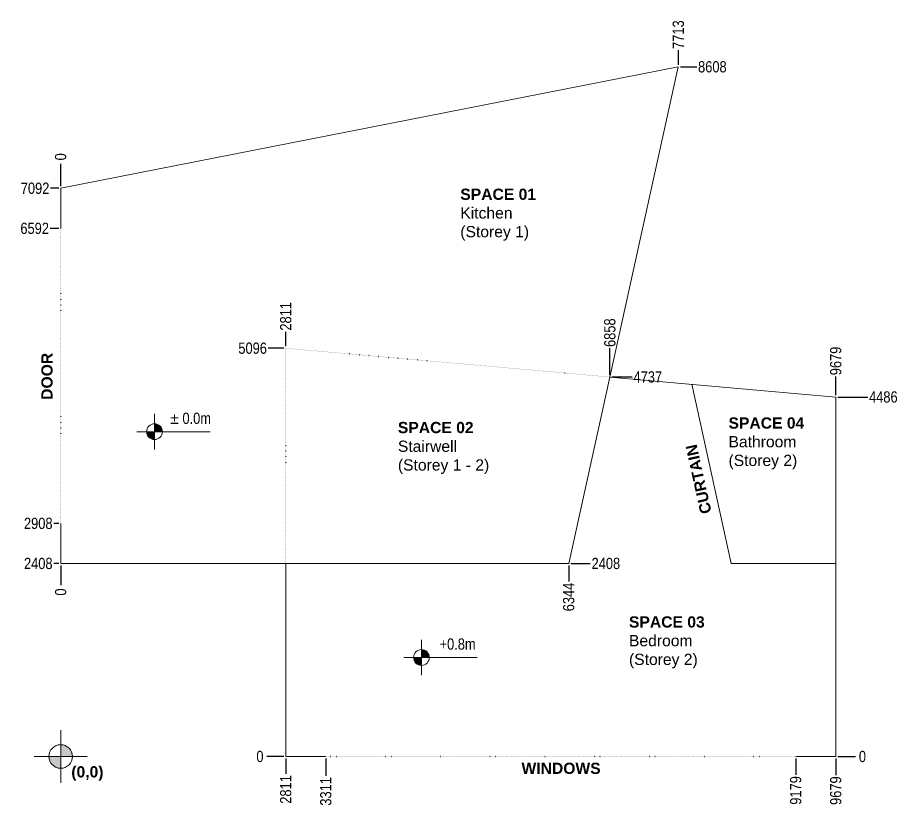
# Model space of a CAD drawing. Header units: millimetres. Extents: x 5908 to 29639, y 1285 to 11154.
# Drawn here: x 18617 to 29639, y 1285 to 11154 of the extents above; entities that cross this region are included whole.
import ezdxf

# ---------------------------------------------------------------- set-up
doc = ezdxf.new("R2010")
doc.units = ezdxf.units.MM
doc.header["$LTSCALE"] = 10
doc.linetypes.add('Dots', pattern=[1, 0, -1])
for name, color, linetype, lineweight, true_color in [('ABOVE', 252, 'Dots', 35, 0x696969), ('DIM', 6, 'Continuous', 18, 0xff00ff), ('VISIBLE', 1, 'Continuous', 18, 0xff0000)]:
    doc.layers.add(name, color=color, linetype=linetype, lineweight=lineweight, true_color=true_color)
doc.styles.add('Millimeter ARCH', font='ARIALN.TTF')
doc.dimstyles.new('Millimeter ARCH', dxfattribs={"dimscale": 50, "dimtxt": 2.8, "dimasz": 2, "dimexe": 1, "dimexo": 0.5, "dimgap": 0.25, "dimtad": 1, "dimtoh": 1, "dimdec": 0, "dimzin": 1, "dimdsep": 46, "dimtxsty": 'Millimeter ARCH', "dimblk": 'ARCHTICK', "dimcen": 0.5, "dimadec": 1, "dimazin": 1, "dimtfac": 1, "dimtdec": 4, "dimtix": 1, "dimtofl": 0, "dimtmove": 1, "dimatfit": 3, "dimfxl": 1, "dimtfill": 1, "dimtfillclr": 256, "dimtolj": 1, "dimtzin": 1, "dimarcsym": 0})

# ---------------------------------------------------------------- blocks, each defined once
blk = doc.blocks.new('*D2')
at = {"layer": 'Defpoints', "color": 0}
for p in [(26012, 6669), (19154, 1932)]:
    blk.add_point(p, dxfattribs=at)
at = {"layer": 'DIM', "color": 0, "lineweight": -2}
blk.add_line((26012, 6694), (26012, 7038), dxfattribs=at)
at = {"layer": 'DIM', "color": 0, "insert": (26012, 7222), "char_height": 140, "attachment_point": 5, "rotation": 90, "style": 'Millimeter ARCH', "bg_fill": 3, "box_fill_scale": 1.1, "bg_fill_color": 256, "bg_fill_true_color": 13158600, "bg_fill_transparency": 0}
blk.add_mtext('\\A1;6858', dxfattribs=at)
at = {"layer": 'Defpoints', "color": 0}
blk.add_point((26012, 7038), dxfattribs=at)
blk = doc.blocks.new('_ArchTick')
at = {"color": 0, "linetype": 'ByBlock', "const_width": 0.15}
blk.add_lwpolyline([(-0.5, -0.5), (0.5, 0.5)], dxfattribs=at)
blk = doc.blocks.new('*D3')
at = {"layer": 'Defpoints', "color": 0}
for p in [(26012, 6669), (19154, 1932)]:
    blk.add_point(p, dxfattribs=at)
at = {"layer": 'DIM', "color": 0, "lineweight": -2}
blk.add_line((26037, 6669), (26299, 6669), dxfattribs=at)
at = {"layer": 'DIM', "color": 0, "insert": (26486, 6669), "char_height": 140, "attachment_point": 5, "style": 'Millimeter ARCH', "bg_fill": 3, "box_fill_scale": 1.1, "bg_fill_color": 256, "bg_fill_true_color": 13158600, "bg_fill_transparency": 0}
blk.add_mtext('\\A1;4737', dxfattribs=at)
at = {"layer": 'Defpoints', "color": 0}
blk.add_point((26299, 6669), dxfattribs=at)
blk = doc.blocks.new('*D4')
at = {"layer": 'Defpoints', "color": 0}
for p in [(25498, 4341), (19154, 1932)]:
    blk.add_point(p, dxfattribs=at)
at = {"layer": 'DIM', "color": 0, "lineweight": -2}
blk.add_line((25498, 4316), (25498, 4107), dxfattribs=at)
at = {"layer": 'DIM', "color": 0, "insert": (25498, 3923), "char_height": 140, "attachment_point": 5, "rotation": 90, "style": 'Millimeter ARCH', "bg_fill": 3, "box_fill_scale": 1.1, "bg_fill_color": 256, "bg_fill_true_color": 13158600, "bg_fill_transparency": 0}
blk.add_mtext('\\A1;6344', dxfattribs=at)
at = {"layer": 'Defpoints', "color": 0}
blk.add_point((25498, 4107), dxfattribs=at)
blk = doc.blocks.new('*D5')
at = {"layer": 'Defpoints', "color": 0}
for p in [(25498, 4341), (19154, 1932)]:
    blk.add_point(p, dxfattribs=at)
at = {"layer": 'DIM', "color": 0, "lineweight": -2}
blk.add_line((25523, 4341), (25777, 4341), dxfattribs=at)
at = {"layer": 'DIM', "color": 0, "insert": (25962, 4341), "char_height": 140, "attachment_point": 5, "style": 'Millimeter ARCH', "bg_fill": 3, "box_fill_scale": 1.1, "bg_fill_color": 256, "bg_fill_true_color": 13158600, "bg_fill_transparency": 0}
blk.add_mtext('\\A1;2408', dxfattribs=at)
at = {"layer": 'Defpoints', "color": 0}
blk.add_point((25777, 4341), dxfattribs=at)
blk = doc.blocks.new('*D6')
at = {"layer": 'Defpoints', "color": 0}
for p in [(19154, 8524), (19154, 1932)]:
    blk.add_point(p, dxfattribs=at)
at = {"layer": 'DIM', "color": 0, "lineweight": -2}
blk.add_line((19129, 8524), (19012, 8524), dxfattribs=at)
at = {"layer": 'DIM', "color": 0, "insert": (18829, 8524), "char_height": 140, "attachment_point": 5, "style": 'Millimeter ARCH', "bg_fill": 3, "box_fill_scale": 1.1, "bg_fill_color": 256, "bg_fill_true_color": 13158600, "bg_fill_transparency": 0}
blk.add_mtext('\\A1;6592', dxfattribs=at)
at = {"layer": 'Defpoints', "color": 0}
blk.add_point((19012, 8524), dxfattribs=at)
blk = doc.blocks.new('*D7')
at = {"layer": 'Defpoints', "color": 0}
for p in [(19154, 4841), (19154, 1932)]:
    blk.add_point(p, dxfattribs=at)
at = {"layer": 'DIM', "color": 0, "lineweight": -2}
blk.add_line((19129, 4841), (19059, 4841), dxfattribs=at)
at = {"layer": 'DIM', "color": 0, "insert": (18874, 4841), "char_height": 140, "attachment_point": 5, "style": 'Millimeter ARCH', "bg_fill": 3, "box_fill_scale": 1.1, "bg_fill_color": 256, "bg_fill_true_color": 13158600, "bg_fill_transparency": 0}
blk.add_mtext('\\A1;2908', dxfattribs=at)
at = {"layer": 'Defpoints', "color": 0}
blk.add_point((19059, 4841), dxfattribs=at)
blk = doc.blocks.new('*D8')
at = {"layer": 'Defpoints', "color": 0}
for p in [(19154, 1932), (28333, 1932)]:
    blk.add_point(p, dxfattribs=at)
at = {"layer": 'DIM', "color": 0, "lineweight": -2}
blk.add_line((28333, 1907), (28333, 1693), dxfattribs=at)
at = {"layer": 'DIM', "color": 0, "insert": (28333, 1509), "char_height": 140, "attachment_point": 5, "rotation": 90, "style": 'Millimeter ARCH', "bg_fill": 3, "box_fill_scale": 1.1, "bg_fill_color": 256, "bg_fill_true_color": 13158600, "bg_fill_transparency": 0}
blk.add_mtext('\\A1;9179', dxfattribs=at)
at = {"layer": 'Defpoints', "color": 0}
blk.add_point((28333, 1693), dxfattribs=at)
blk = doc.blocks.new('*D9')
at = {"layer": 'Defpoints', "color": 0}
for p in [(19154, 1932), (22465, 1932)]:
    blk.add_point(p, dxfattribs=at)
at = {"layer": 'DIM', "color": 0, "lineweight": -2}
blk.add_line((22465, 1907), (22465, 1670), dxfattribs=at)
at = {"layer": 'DIM', "color": 0, "insert": (22465, 1497), "char_height": 140, "attachment_point": 5, "rotation": 90, "style": 'Millimeter ARCH', "bg_fill": 3, "box_fill_scale": 1.1, "bg_fill_color": 256, "bg_fill_true_color": 13158600, "bg_fill_transparency": 0}
blk.add_mtext('\\A1;3311', dxfattribs=at)
at = {"layer": 'Defpoints', "color": 0}
blk.add_point((22465, 1670), dxfattribs=at)
blk = doc.blocks.new('*D10')
at = {"layer": 'Defpoints', "color": 0}
for p in [(19154, 4341), (19154, 1932)]:
    blk.add_point(p, dxfattribs=at)
at = {"layer": 'DIM', "color": 0, "lineweight": -2}
blk.add_line((19129, 4341), (19059, 4341), dxfattribs=at)
at = {"layer": 'DIM', "color": 0, "insert": (18874, 4341), "char_height": 140, "attachment_point": 5, "style": 'Millimeter ARCH', "bg_fill": 3, "box_fill_scale": 1.1, "bg_fill_color": 256, "bg_fill_true_color": 13158600, "bg_fill_transparency": 0}
blk.add_mtext('\\A1;2408', dxfattribs=at)
at = {"layer": 'Defpoints', "color": 0}
blk.add_point((19059, 4341), dxfattribs=at)
blk = doc.blocks.new('*D11')
at = {"layer": 'Defpoints', "color": 0}
for p in [(19154, 9024), (19154, 1932)]:
    blk.add_point(p, dxfattribs=at)
at = {"layer": 'DIM', "color": 0, "lineweight": -2}
blk.add_line((19129, 9024), (19017, 9024), dxfattribs=at)
at = {"layer": 'DIM', "color": 0, "insert": (18834, 9024), "char_height": 140, "attachment_point": 5, "style": 'Millimeter ARCH', "bg_fill": 3, "box_fill_scale": 1.1, "bg_fill_color": 256, "bg_fill_true_color": 13158600, "bg_fill_transparency": 0}
blk.add_mtext('\\A1;7092', dxfattribs=at)
at = {"layer": 'Defpoints', "color": 0}
blk.add_point((19017, 9024), dxfattribs=at)
blk = doc.blocks.new('*D12')
at = {"layer": 'Defpoints', "color": 0}
for p in [(26867, 10540), (19154, 1932)]:
    blk.add_point(p, dxfattribs=at)
at = {"layer": 'DIM', "color": 0, "lineweight": -2}
blk.add_line((26867, 10565), (26867, 10759), dxfattribs=at)
at = {"layer": 'DIM', "color": 0, "insert": (26867, 10942), "char_height": 140, "attachment_point": 5, "rotation": 90, "style": 'Millimeter ARCH', "bg_fill": 3, "box_fill_scale": 1.1, "bg_fill_color": 256, "bg_fill_true_color": 13158600, "bg_fill_transparency": 0}
blk.add_mtext('\\A1;7713', dxfattribs=at)
at = {"layer": 'Defpoints', "color": 0}
blk.add_point((26867, 10759), dxfattribs=at)
blk = doc.blocks.new('*D13')
at = {"layer": 'Defpoints', "color": 0}
for p in [(26867, 10540), (19154, 1932)]:
    blk.add_point(p, dxfattribs=at)
at = {"layer": 'DIM', "color": 0, "lineweight": -2}
blk.add_line((26892, 10540), (27108, 10540), dxfattribs=at)
at = {"layer": 'DIM', "color": 0, "insert": (27292, 10540), "char_height": 140, "attachment_point": 5, "style": 'Millimeter ARCH', "bg_fill": 3, "box_fill_scale": 1.1, "bg_fill_color": 256, "bg_fill_true_color": 13158600, "bg_fill_transparency": 0}
blk.add_mtext('\\A1;8608', dxfattribs=at)
at = {"layer": 'Defpoints', "color": 0}
blk.add_point((27108, 10540), dxfattribs=at)
blk = doc.blocks.new('*D14')
at = {"layer": 'Defpoints', "color": 0}
for p in [(19154, 1932), (21965, 1932)]:
    blk.add_point(p, dxfattribs=at)
at = {"layer": 'DIM', "color": 0, "lineweight": -2}
blk.add_line((21965, 1907), (21965, 1695), dxfattribs=at)
at = {"layer": 'DIM', "color": 0, "insert": (21965, 1521), "char_height": 140, "attachment_point": 5, "rotation": 90, "style": 'Millimeter ARCH', "bg_fill": 3, "box_fill_scale": 1.1, "bg_fill_color": 256, "bg_fill_true_color": 13158600, "bg_fill_transparency": 0}
blk.add_mtext('\\A1;2811', dxfattribs=at)
at = {"layer": 'Defpoints', "color": 0}
blk.add_point((21965, 1695), dxfattribs=at)
blk = doc.blocks.new('*D15')
at = {"layer": 'Defpoints', "color": 0}
for p in [(19154, 1932), (21965, 1932)]:
    blk.add_point(p, dxfattribs=at)
at = {"layer": 'DIM', "color": 0, "lineweight": -2}
blk.add_line((21940, 1932), (21692, 1932), dxfattribs=at)
at = {"layer": 'DIM', "color": 0, "insert": (21642, 1932), "char_height": 140, "attachment_point": 5, "style": 'Millimeter ARCH', "bg_fill": 3, "box_fill_scale": 1.1, "bg_fill_color": 256, "bg_fill_true_color": 13158600, "bg_fill_transparency": 0}
blk.add_mtext('\\A1;0', dxfattribs=at)
at = {"layer": 'Defpoints', "color": 0}
blk.add_point((21692, 1932), dxfattribs=at)
blk = doc.blocks.new('*D16')
at = {"layer": 'Defpoints', "color": 0}
for p in [(19154, 1932), (28833, 1932)]:
    blk.add_point(p, dxfattribs=at)
at = {"layer": 'DIM', "color": 0, "lineweight": -2}
blk.add_line((28858, 1932), (29116, 1932), dxfattribs=at)
at = {"layer": 'DIM', "color": 0, "insert": (29166, 1932), "char_height": 140, "attachment_point": 5, "style": 'Millimeter ARCH', "bg_fill": 3, "box_fill_scale": 1.1, "bg_fill_color": 256, "bg_fill_true_color": 13158600, "bg_fill_transparency": 0}
blk.add_mtext('\\A1;0', dxfattribs=at)
at = {"layer": 'Defpoints', "color": 0}
blk.add_point((29116, 1932), dxfattribs=at)
blk = doc.blocks.new('*D17')
at = {"layer": 'Defpoints', "color": 0}
for p in [(19154, 1932), (28833, 1932)]:
    blk.add_point(p, dxfattribs=at)
at = {"layer": 'DIM', "color": 0, "lineweight": -2}
blk.add_line((28833, 1907), (28833, 1690), dxfattribs=at)
at = {"layer": 'DIM', "color": 0, "insert": (28833, 1506), "char_height": 140, "attachment_point": 5, "rotation": 90, "style": 'Millimeter ARCH', "bg_fill": 3, "box_fill_scale": 1.1, "bg_fill_color": 256, "bg_fill_true_color": 13158600, "bg_fill_transparency": 0}
blk.add_mtext('\\A1;9679', dxfattribs=at)
at = {"layer": 'Defpoints', "color": 0}
blk.add_point((28833, 1690), dxfattribs=at)
blk = doc.blocks.new('*D18')
at = {"layer": 'Defpoints', "color": 0}
for p in [(28833, 6419), (19154, 1932)]:
    blk.add_point(p, dxfattribs=at)
at = {"layer": 'DIM', "color": 0, "lineweight": -2}
blk.add_line((28858, 6419), (29241, 6419), dxfattribs=at)
at = {"layer": 'DIM', "color": 0, "insert": (29427, 6419), "char_height": 140, "attachment_point": 5, "style": 'Millimeter ARCH', "bg_fill": 3, "box_fill_scale": 1.1, "bg_fill_color": 256, "bg_fill_true_color": 13158600, "bg_fill_transparency": 0}
blk.add_mtext('\\A1;4486', dxfattribs=at)
at = {"layer": 'Defpoints', "color": 0}
blk.add_point((29241, 6419), dxfattribs=at)
blk = doc.blocks.new('*D19')
at = {"layer": 'Defpoints', "color": 0}
for p in [(28833, 6419), (19154, 1932)]:
    blk.add_point(p, dxfattribs=at)
at = {"layer": 'DIM', "color": 0, "lineweight": -2}
blk.add_line((28833, 6444), (28833, 6685), dxfattribs=at)
at = {"layer": 'DIM', "color": 0, "insert": (28833, 6869), "char_height": 140, "attachment_point": 5, "rotation": 90, "style": 'Millimeter ARCH', "bg_fill": 3, "box_fill_scale": 1.1, "bg_fill_color": 256, "bg_fill_true_color": 13158600, "bg_fill_transparency": 0}
blk.add_mtext('\\A1;9679', dxfattribs=at)
at = {"layer": 'Defpoints', "color": 0}
blk.add_point((28833, 6685), dxfattribs=at)
blk = doc.blocks.new('*D20')
at = {"layer": 'Defpoints', "color": 0}
for p in [(21965, 7028), (19154, 1932)]:
    blk.add_point(p, dxfattribs=at)
at = {"layer": 'DIM', "color": 0, "lineweight": -2}
blk.add_line((21965, 7053), (21965, 7253), dxfattribs=at)
at = {"layer": 'DIM', "color": 0, "insert": (21965, 7426), "char_height": 140, "attachment_point": 5, "rotation": 90, "style": 'Millimeter ARCH', "bg_fill": 3, "box_fill_scale": 1.1, "bg_fill_color": 256, "bg_fill_true_color": 13158600, "bg_fill_transparency": 0}
blk.add_mtext('\\A1;2811', dxfattribs=at)
at = {"layer": 'Defpoints', "color": 0}
blk.add_point((21965, 7253), dxfattribs=at)
blk = doc.blocks.new('*D21')
at = {"layer": 'Defpoints', "color": 0}
for p in [(21965, 7028), (19154, 1932)]:
    blk.add_point(p, dxfattribs=at)
at = {"layer": 'DIM', "color": 0, "lineweight": -2}
blk.add_line((21940, 7028), (21735, 7028), dxfattribs=at)
at = {"layer": 'DIM', "color": 0, "insert": (21551, 7028), "char_height": 140, "attachment_point": 5, "style": 'Millimeter ARCH', "bg_fill": 3, "box_fill_scale": 1.1, "bg_fill_color": 256, "bg_fill_true_color": 13158600, "bg_fill_transparency": 0}
blk.add_mtext('\\A1;5096', dxfattribs=at)
at = {"layer": 'Defpoints', "color": 0}
blk.add_point((21735, 7028), dxfattribs=at)
blk = doc.blocks.new('*D22')
at = {"layer": 'Defpoints', "color": 0}
for p in [(19154, 9024), (19154, 1932)]:
    blk.add_point(p, dxfattribs=at)
at = {"layer": 'DIM', "color": 0, "lineweight": -2}
blk.add_line((19154, 9049), (19154, 9367), dxfattribs=at)
at = {"layer": 'DIM', "color": 0, "insert": (19154, 9417), "char_height": 140, "attachment_point": 5, "rotation": 90, "style": 'Millimeter ARCH', "bg_fill": 3, "box_fill_scale": 1.1, "bg_fill_color": 256, "bg_fill_true_color": 13158600, "bg_fill_transparency": 0}
blk.add_mtext('\\A1;0', dxfattribs=at)
at = {"layer": 'Defpoints', "color": 0}
blk.add_point((19154, 9367), dxfattribs=at)
blk = doc.blocks.new('*D23')
at = {"layer": 'Defpoints', "color": 0}
for p in [(19154, 4341), (19154, 1932)]:
    blk.add_point(p, dxfattribs=at)
at = {"layer": 'DIM', "color": 0, "lineweight": -2}
blk.add_line((19154, 4316), (19154, 4035), dxfattribs=at)
at = {"layer": 'DIM', "color": 0, "insert": (19154, 3985), "char_height": 140, "attachment_point": 5, "rotation": 90, "style": 'Millimeter ARCH', "bg_fill": 3, "box_fill_scale": 1.1, "bg_fill_color": 256, "bg_fill_true_color": 13158600, "bg_fill_transparency": 0}
blk.add_mtext('\\A1;0', dxfattribs=at)
at = {"layer": 'Defpoints', "color": 0}
blk.add_point((19154, 4035), dxfattribs=at)

msp = doc.modelspace()

# ---------------------------------------------------------------- hatches: boundary and pattern name
at = {"layer": 'DIM'}
for points in [[(20423.8, 5986.2), (20423.8, 5988.4), (20423.7, 5990.6), (20423.6, 5992.8), (20423.4, 5995), (20423.2, 5997.3), (20422.9, 5999.5), (20422.6, 6001.8), (20422.2, 6004.1), (20421.7, 6006.4), (20421.2, 6008.7), (20420.6, 6011), (20420, 6013.3), (20419.3, 6015.6), (20418.6, 6017.9), (20417.8, 6020.2), (20416.9, 6022.4), (20416, 6024.7), (20415, 6027), (20413.9, 6029.2), (20412.8, 6031.4), (20411.6, 6033.6), (20410.4, 6035.8), (20409.1, 6037.9), (20407.8, 6040.1), (20406.3, 6042.2), (20404.9, 6044.2), (20403.4, 6046.3), (20401.8, 6048.3), (20400.2, 6050.2), (20398.5, 6052.1), (20396.7, 6054), (20395, 6055.8), (20393.1, 6057.6), (20391.3, 6059.3), (20389.3, 6061), (20387.4, 6062.7), (20385.4, 6064.2), (20383.4, 6065.7), (20381.3, 6067.2), (20379.2, 6068.6), (20377.1, 6070), (20374.9, 6071.3), (20372.7, 6072.5), (20370.5, 6073.7), (20368.3, 6074.8), (20366.1, 6075.8), (20363.8, 6076.8), (20361.6, 6077.8), (20359.3, 6078.6), (20357, 6079.4), (20354.7, 6080.2), (20352.4, 6080.9), (20350.1, 6081.5), (20347.8, 6082.1), (20345.5, 6082.6), (20343.2, 6083), (20340.9, 6083.4), (20338.7, 6083.8), (20336.4, 6084.1), (20334.1, 6084.3), (20331.9, 6084.5), (20329.7, 6084.6), (20327.5, 6084.7), (20325.3, 6084.7), (20325.3, 5986.2)], [(20226.8, 5986.2), (20226.8, 5984), (20226.9, 5981.8), (20227, 5979.6), (20227.2, 5977.3), (20227.4, 5975.1), (20227.7, 5972.8), (20228, 5970.5), (20228.4, 5968.2), (20228.9, 5965.9), (20229.4, 5963.7), (20230, 5961.4), (20230.6, 5959.1), (20231.3, 5956.8), (20232, 5954.5), (20232.8, 5952.2), (20233.7, 5949.9), (20234.6, 5947.6), (20235.6, 5945.4), (20236.7, 5943.1), (20237.8, 5940.9), (20239, 5938.7), (20240.2, 5936.5), (20241.5, 5934.4), (20242.8, 5932.3), (20244.2, 5930.2), (20245.7, 5928.1), (20247.2, 5926.1), (20248.8, 5924.1), (20250.4, 5922.1), (20252.1, 5920.2), (20253.9, 5918.3), (20255.6, 5916.5), (20257.5, 5914.7), (20259.3, 5913), (20261.2, 5911.3), (20263.2, 5909.7), (20265.2, 5908.1), (20267.2, 5906.6), (20269.3, 5905.1), (20271.4, 5903.7), (20273.5, 5902.4), (20275.7, 5901.1), (20277.8, 5899.8), (20280, 5898.7), (20282.3, 5897.5), (20284.5, 5896.5), (20286.8, 5895.5), (20289, 5894.6), (20291.3, 5893.7), (20293.6, 5892.9), (20295.9, 5892.1), (20298.2, 5891.4), (20300.5, 5890.8), (20302.8, 5890.3), (20305.1, 5889.7), (20307.4, 5889.3), (20309.7, 5888.9), (20311.9, 5888.6), (20314.2, 5888.3), (20316.4, 5888), (20318.7, 5887.9), (20320.9, 5887.7), (20323.1, 5887.7), (20325.3, 5887.6), (20325.3, 5986.2)], [(23757.5, 3168.5), (23757.5, 3170.6), (23757.4, 3172.8), (23757.3, 3175.1), (23757.1, 3177.3), (23756.9, 3179.6), (23756.6, 3181.8), (23756.2, 3184.1), (23755.8, 3186.4), (23755.4, 3188.7), (23754.9, 3191), (23754.3, 3193.3), (23753.7, 3195.6), (23753, 3197.9), (23752.2, 3200.2), (23751.4, 3202.4), (23750.6, 3204.7), (23749.6, 3207), (23748.6, 3209.2), (23747.6, 3211.5), (23746.5, 3213.7), (23745.3, 3215.9), (23744.1, 3218.1), (23742.8, 3220.2), (23741.4, 3222.4), (23740, 3224.5), (23738.5, 3226.5), (23737, 3228.6), (23735.4, 3230.6), (23733.8, 3232.5), (23732.1, 3234.4), (23730.4, 3236.3), (23728.6, 3238.1), (23726.8, 3239.9), (23724.9, 3241.6), (23723, 3243.3), (23721.1, 3244.9), (23719.1, 3246.5), (23717, 3248), (23715, 3249.5), (23712.9, 3250.9), (23710.7, 3252.3), (23708.6, 3253.6), (23706.4, 3254.8), (23704.2, 3256), (23702, 3257.1), (23699.7, 3258.1), (23697.5, 3259.1), (23695.2, 3260.1), (23692.9, 3260.9), (23690.7, 3261.7), (23688.4, 3262.5), (23686.1, 3263.2), (23683.8, 3263.8), (23681.5, 3264.4), (23679.2, 3264.9), (23676.9, 3265.3), (23674.6, 3265.7), (23672.3, 3266.1), (23670.1, 3266.3), (23667.8, 3266.6), (23665.6, 3266.8), (23663.4, 3266.9), (23661.1, 3266.9), (23659, 3267), (23659, 3168.5)], [(23560.4, 3168.5), (23560.5, 3166.3), (23560.5, 3164.1), (23560.7, 3161.8), (23560.8, 3159.6), (23561.1, 3157.3), (23561.4, 3155.1), (23561.7, 3152.8), (23562.1, 3150.5), (23562.5, 3148.2), (23563, 3145.9), (23563.6, 3143.6), (23564.2, 3141.3), (23564.9, 3139), (23565.7, 3136.8), (23566.5, 3134.5), (23567.4, 3132.2), (23568.3, 3129.9), (23569.3, 3127.7), (23570.3, 3125.4), (23571.4, 3123.2), (23572.6, 3121), (23573.9, 3118.8), (23575.1, 3116.7), (23576.5, 3114.5), (23577.9, 3112.4), (23579.4, 3110.4), (23580.9, 3108.4), (23582.5, 3106.4), (23584.1, 3104.4), (23585.8, 3102.5), (23587.5, 3100.6), (23589.3, 3098.8), (23591.1, 3097), (23593, 3095.3), (23594.9, 3093.6), (23596.9, 3092), (23598.9, 3090.4), (23600.9, 3088.9), (23603, 3087.4), (23605, 3086), (23607.2, 3084.6), (23609.3, 3083.3), (23611.5, 3082.1), (23613.7, 3080.9), (23615.9, 3079.8), (23618.2, 3078.8), (23620.4, 3077.8), (23622.7, 3076.9), (23625, 3076), (23627.3, 3075.2), (23629.6, 3074.4), (23631.9, 3073.7), (23634.1, 3073.1), (23636.4, 3072.5), (23638.7, 3072), (23641, 3071.6), (23643.3, 3071.2), (23645.6, 3070.8), (23647.9, 3070.6), (23650.1, 3070.3), (23652.3, 3070.2), (23654.6, 3070), (23656.8, 3070), (23659, 3069.9), (23659, 3168.5)]]:
    msp.add_hatch(color=256, dxfattribs=at).paths.add_polyline_path(points, flags=0)

# ---------------------------------------------------------------- linework, layer by layer
for points in [[(20325.3, 5764.5), (20325.3, 6207.8)], [(20103.7, 5986.2), (21022.2, 5986.2)], [(23659, 2946.8), (23659, 3390.1)], [(23437.3, 3168.5), (24355.9, 3168.5)]]:
    msp.add_lwpolyline(points, dxfattribs=at)
for centre in [(20325.3, 5986.2), (23659, 3168.5)]:
    msp.add_circle(centre, 98.5, dxfattribs=at)
at = {"layer": 'VISIBLE'}
for p, q in [((25498.3, 4340.6), (26012.2, 6668.9)), ((21964.8, 4340.6), (25498.3, 4340.6))]:
    msp.add_line(p, q, dxfattribs=at)
msp.add_lwpolyline([(28833, 4340.6), (27527.8, 4340.6), (27033.9, 6578.3)], dxfattribs=at)

# ---------------------------------------------------------------- texts
at = {"layer": 'DIM', "char_height": 140, "style": 'Millimeter ARCH'}
for s, insert, width, attachment_point in [('{\\fArial|b1;SPACE 01}\\P{\\fArial;Kitchen}\\P{\\fArial;(Storey 1)}\\P', (24144.3, 8371), 1774.348, 7), ('± 0.0m', (20776.9, 6223.5), 1260, 2), ('{\\fArial|b1;SPACE 02}\\P{\\fArial;Stairwell}\\P{\\fArial;(Storey 1 - 2)}\\P', (23364.8, 5459.2), 2125.87, 7), ('{\\fArial|b1;SPACE 04}\\P{\\fArial;Bathroom}\\P{\\fArial;(Storey 2)}\\P', (27493.6, 5515.9), 1818.478, 7), ('{\\fArial|b1;SPACE 03}\\P{\\fArial;Bedroom}\\P{\\fArial;(Storey 2)}\\P', (26250.7, 3032.8), 1812.391, 7), ('+0.8m', (24110.6, 3405.8), 1141.304, 2), ('{\\fArial|b1;(0,0)}', (19487.5, 1811), 905.435, 2), ('{\\fArial|b1;WINDOWS}', (25402.7, 1854.8), 1879.348, 2)]:
    msp.add_mtext(s, dxfattribs=dict(at, insert=insert, width=width, attachment_point=attachment_point))
at = {"layer": 'DIM', "char_height": 140, "attachment_point": 2, "style": 'Millimeter ARCH'}
for s, insert, width, rotation in [('{\\fArial|b1;DOOR}', (18912.5, 6677.2), 1214.348, 90), ('{\\fArial|b1;CURTAIN}', (27051.5, 5378.5), 1678.478, 102.44655)]:
    msp.add_mtext(s, dxfattribs=dict(at, insert=insert, width=width, rotation=rotation))

# ---------------------------------------------------------------- next in the draw order: dimensions: what is measured, and where the dimension line sits
at = {"layer": 'DIM'}
dim = msp.add_ordinate_dim(feature_location=(26012.2, 6668.9), offset=(0, 369.1), dtype=1, origin=(19154, 1932.3), dimstyle='Millimeter ARCH', override={"dimscale": 50, "dimtad": 0, "dimlfac": 1}, dxfattribs=at)
dim.commit()
dim.dimension.update_dxf_attribs({"geometry": '*D2', "text_midpoint": (26012.2, 7222.4)})

# ---------------------------------------------------------------- next in the draw order: dimensions: what is measured, and where the dimension line sits
dim = msp.add_ordinate_dim(feature_location=(26012.2, 6668.9), offset=(287.1, 0), dtype=0, origin=(19154, 1932.3), dimstyle='Millimeter ARCH', override={"dimscale": 50, "dimtad": 0, "dimlfac": 1}, dxfattribs=at)
dim.commit()
dim.dimension.update_dxf_attribs({"geometry": '*D3', "text_midpoint": (26485.5, 6668.9)})

# ---------------------------------------------------------------- next in the draw order: dimensions: what is measured, and where the dimension line sits
dim = msp.add_ordinate_dim(feature_location=(25498.3, 4340.6), offset=(0, -233.4), dtype=1, origin=(19154, 1932.3), dimstyle='Millimeter ARCH', override={"dimscale": 50, "dimtad": 0, "dimlfac": 1}, dxfattribs=at)
dim.commit()
dim.dimension.update_dxf_attribs({"geometry": '*D4', "text_midpoint": (25498.3, 3923.2)})

# ---------------------------------------------------------------- next in the draw order: dimensions: what is measured, and where the dimension line sits
dim = msp.add_ordinate_dim(feature_location=(25498.3, 4340.6), offset=(278.5, 0), dtype=0, origin=(19154, 1932.3), dimstyle='Millimeter ARCH', override={"dimscale": 50, "dimtad": 0, "dimlfac": 1}, dxfattribs=at)
dim.commit()
dim.dimension.update_dxf_attribs({"geometry": '*D5', "text_midpoint": (25961.8, 4340.6)})

# ---------------------------------------------------------------- next in the draw order: linework, layer by layer
at = {"layer": 'ABOVE'}
msp.add_lwpolyline([(26012.2, 6668.9), (21964.8, 7028.1), (21964.8, 4340.6)], dxfattribs=at)

# ---------------------------------------------------------------- next in the draw order: dimensions: what is measured, and where the dimension line sits
at = {"layer": 'DIM'}
dim = msp.add_ordinate_dim(feature_location=(19154, 8524.4), offset=(-141.6, 0), dtype=0, origin=(19154, 1932.3), dimstyle='Millimeter ARCH', override={"dimscale": 50, "dimtad": 0, "dimlfac": 1}, dxfattribs=at)
dim.commit()
dim.dimension.update_dxf_attribs({"geometry": '*D6', "text_midpoint": (18828.6, 8524.4)})

# ---------------------------------------------------------------- next in the draw order: dimensions: what is measured, and where the dimension line sits
dim = msp.add_ordinate_dim(feature_location=(19154, 4840.6), offset=(-95.4, 0), dtype=0, origin=(19154, 1932.3), dimstyle='Millimeter ARCH', override={"dimscale": 50, "dimtad": 0, "dimlfac": 1}, dxfattribs=at)
dim.commit()
dim.dimension.update_dxf_attribs({"geometry": '*D7', "text_midpoint": (18873.6, 4840.6)})

# ---------------------------------------------------------------- next in the draw order: linework, layer by layer
at = {"layer": 'ABOVE'}
msp.add_lwpolyline([(19154, 4840.6), (19154, 8524.4)], dxfattribs=at)

# ---------------------------------------------------------------- next in the draw order: dimensions: what is measured, and where the dimension line sits
at = {"layer": 'DIM'}
dim = msp.add_ordinate_dim(feature_location=(28333, 1932.3), offset=(0, -239), dtype=1, origin=(19154, 1932.3), dimstyle='Millimeter ARCH', override={"dimscale": 50, "dimtad": 0, "dimlfac": 1}, dxfattribs=at)
dim.commit()
dim.dimension.update_dxf_attribs({"geometry": '*D8', "text_midpoint": (28333, 1509.2)})

# ---------------------------------------------------------------- next in the draw order: dimensions: what is measured, and where the dimension line sits
dim = msp.add_ordinate_dim(feature_location=(22464.8, 1932.3), offset=(0, -262.2), dtype=1, origin=(19154, 1932.3), dimstyle='Millimeter ARCH', override={"dimscale": 50, "dimtad": 0, "dimlfac": 1}, dxfattribs=at)
dim.commit()
dim.dimension.update_dxf_attribs({"geometry": '*D9', "text_midpoint": (22464.8, 1497.3)})

# ---------------------------------------------------------------- next in the draw order: hatches: boundary and pattern name
for points in [[(19301, 1932.3), (19300.9, 1935.6), (19300.8, 1938.9), (19300.6, 1942.2), (19300.4, 1945.5), (19300, 1948.9), (19299.6, 1952.3), (19299.1, 1955.7), (19298.5, 1959.1), (19297.8, 1962.5), (19297.1, 1965.9), (19296.2, 1969.4), (19295.3, 1972.8), (19294.3, 1976.2), (19293.2, 1979.6), (19292, 1983), (19290.7, 1986.4), (19289.3, 1989.8), (19287.8, 1993.2), (19286.2, 1996.5), (19284.6, 1999.9), (19282.8, 2003.1), (19281, 2006.4), (19279, 2009.6), (19277, 2012.8), (19274.9, 2015.9), (19272.7, 2019), (19270.5, 2022), (19268.1, 2025), (19265.7, 2027.9), (19263.2, 2030.8), (19260.6, 2033.6), (19257.9, 2036.3), (19255.2, 2038.9), (19252.4, 2041.5), (19249.5, 2044), (19246.6, 2046.5), (19243.7, 2048.8), (19240.6, 2051.1), (19237.5, 2053.3), (19234.4, 2055.4), (19231.2, 2057.4), (19228, 2059.3), (19224.8, 2061.2), (19221.5, 2062.9), (19218.2, 2064.6), (19214.8, 2066.1), (19211.5, 2067.6), (19208.1, 2069), (19204.7, 2070.3), (19201.3, 2071.5), (19197.9, 2072.6), (19194.4, 2073.7), (19191, 2074.6), (19187.6, 2075.4), (19184.1, 2076.2), (19180.7, 2076.9), (19177.3, 2077.5), (19173.9, 2078), (19170.6, 2078.4), (19167.2, 2078.7), (19163.9, 2079), (19160.5, 2079.2), (19157.2, 2079.3), (19154, 2079.3), (19154, 1932.3)], [(19007, 1932.3), (19007, 1929.1), (19007.1, 1925.8), (19007.3, 1922.5), (19007.6, 1919.1), (19007.9, 1915.8), (19008.3, 1912.4), (19008.9, 1909), (19009.4, 1905.6), (19010.1, 1902.2), (19010.9, 1898.8), (19011.7, 1895.3), (19012.7, 1891.9), (19013.7, 1888.5), (19014.8, 1885), (19016, 1881.6), (19017.3, 1878.2), (19018.7, 1874.8), (19020.2, 1871.5), (19021.7, 1868.1), (19023.4, 1864.8), (19025.2, 1861.5), (19027, 1858.3), (19028.9, 1855.1), (19031, 1851.9), (19033.1, 1848.8), (19035.2, 1845.7), (19037.5, 1842.7), (19039.9, 1839.7), (19042.3, 1836.8), (19044.8, 1833.9), (19047.4, 1831.1), (19050, 1828.4), (19052.8, 1825.7), (19055.6, 1823.2), (19058.4, 1820.7), (19061.3, 1818.2), (19064.3, 1815.9), (19067.3, 1813.6), (19070.4, 1811.4), (19073.5, 1809.3), (19076.7, 1807.3), (19079.9, 1805.4), (19083.2, 1803.5), (19086.5, 1801.8), (19089.8, 1800.1), (19093.1, 1798.5), (19096.5, 1797.1), (19099.9, 1795.7), (19103.3, 1794.4), (19106.7, 1793.2), (19110.1, 1792), (19113.5, 1791), (19117, 1790.1), (19120.4, 1789.2), (19123.8, 1788.5), (19127.2, 1787.8), (19130.6, 1787.2), (19134, 1786.7), (19137.4, 1786.3), (19140.8, 1785.9), (19144.1, 1785.7), (19147.4, 1785.5), (19150.7, 1785.4), (19154, 1785.3), (19154, 1932.3)]]:
    msp.add_hatch(color=256, dxfattribs=at).paths.add_polyline_path(points, flags=0)

# ---------------------------------------------------------------- next in the draw order: linework, layer by layer
at = {"layer": 'ABOVE'}
msp.add_lwpolyline([(22464.8, 1932.3), (28333, 1932.3)], dxfattribs=at)
at = {"layer": 'DIM'}
for points in [[(19154, 1601.7), (19154, 2263)], [(18823.3, 1932.3), (19484.7, 1932.3)]]:
    msp.add_lwpolyline(points, dxfattribs=at)
msp.add_circle((19154, 1932.3), 147, dxfattribs=at)

# ---------------------------------------------------------------- next in the draw order: dimensions: what is measured, and where the dimension line sits
dim = msp.add_ordinate_dim(feature_location=(19154, 4340.6), offset=(-95.3, 0), dtype=0, origin=(19154, 1932.3), dimstyle='Millimeter ARCH', override={"dimscale": 50, "dimtad": 0, "dimlfac": 1}, dxfattribs=at)
dim.commit()
dim.dimension.update_dxf_attribs({"geometry": '*D10', "text_midpoint": (18873.6, 4340.6)})

# ---------------------------------------------------------------- next in the draw order: linework, layer by layer
at = {"layer": 'VISIBLE'}
for points in [[(19154, 8524.4), (19154, 9024.4), (26866.7, 10540.4), (26012.2, 6668.9), (28833, 6418.6), (28833, 1932.3), (28333, 1932.3)], [(22464.8, 1932.3), (21964.8, 1932.3), (21964.8, 4340.6), (19154, 4340.6), (19154, 4840.6)]]:
    msp.add_lwpolyline(points, dxfattribs=at)

# ---------------------------------------------------------------- next in the draw order: dimensions: what is measured, and where the dimension line sits
at = {"layer": 'DIM'}
dim = msp.add_ordinate_dim(feature_location=(19154, 9024.4), offset=(-137.1, 0), dtype=0, origin=(19154, 1932.3), dimstyle='Millimeter ARCH', override={"dimscale": 50, "dimtad": 0, "dimlfac": 1}, dxfattribs=at)
dim.commit()
dim.dimension.update_dxf_attribs({"geometry": '*D11', "text_midpoint": (18833.9, 9024.4)})

# ---------------------------------------------------------------- next in the draw order: dimensions: what is measured, and where the dimension line sits
dim = msp.add_ordinate_dim(feature_location=(26866.7, 10540.4), offset=(0, 218.2), dtype=1, origin=(19154, 1932.3), dimstyle='Millimeter ARCH', override={"dimscale": 50, "dimtad": 0, "dimlfac": 1}, dxfattribs=at)
dim.commit()
dim.dimension.update_dxf_attribs({"geometry": '*D12', "text_midpoint": (26866.7, 10942)})

# ---------------------------------------------------------------- next in the draw order: dimensions: what is measured, and where the dimension line sits
dim = msp.add_ordinate_dim(feature_location=(26866.7, 10540.4), offset=(241, 0), dtype=0, origin=(19154, 1932.3), dimstyle='Millimeter ARCH', override={"dimscale": 50, "dimtad": 0, "dimlfac": 1}, dxfattribs=at)
dim.commit()
dim.dimension.update_dxf_attribs({"geometry": '*D13', "text_midpoint": (27291.8, 10540.4)})

# ---------------------------------------------------------------- next in the draw order: dimensions: what is measured, and where the dimension line sits
dim = msp.add_ordinate_dim(feature_location=(21964.8, 1932.3), offset=(0, -237.8), dtype=1, origin=(19154, 1932.3), dimstyle='Millimeter ARCH', override={"dimscale": 50, "dimtad": 0, "dimlfac": 1}, dxfattribs=at)
dim.commit()
dim.dimension.update_dxf_attribs({"geometry": '*D14', "text_midpoint": (21964.8, 1520.7)})

# ---------------------------------------------------------------- next in the draw order: dimensions: what is measured, and where the dimension line sits
dim = msp.add_ordinate_dim(feature_location=(21964.7877082, 1932.3396217), offset=(-273.2109869, 0), dtype=0, origin=(19153.9830253, 1932.3396217), dimstyle='Millimeter ARCH', override={"dimscale": 50, "dimtad": 0, "dimlfac": 1}, dxfattribs=at)
dim.commit()
dim.dimension.update_dxf_attribs({"geometry": '*D15', "text_midpoint": (21641.6415235, 1932.3396217)})

# ---------------------------------------------------------------- next in the draw order: dimensions: what is measured, and where the dimension line sits
dim = msp.add_ordinate_dim(feature_location=(28833.0486222, 1932.3396217), offset=(283.0372625, 0), dtype=0, origin=(19153.9830253, 1932.3396217), dimstyle='Millimeter ARCH', override={"dimscale": 50, "dimtad": 0, "dimlfac": 1}, dxfattribs=at)
dim.commit()
dim.dimension.update_dxf_attribs({"geometry": '*D16', "text_midpoint": (29166.0210825, 1932.3396217)})

# ---------------------------------------------------------------- next in the draw order: dimensions: what is measured, and where the dimension line sits
dim = msp.add_ordinate_dim(feature_location=(28833, 1932.3), offset=(0, -242.3), dtype=1, origin=(19154, 1932.3), dimstyle='Millimeter ARCH', override={"dimscale": 50, "dimtad": 0, "dimlfac": 1}, dxfattribs=at)
dim.commit()
dim.dimension.update_dxf_attribs({"geometry": '*D17', "text_midpoint": (28833, 1506)})

# ---------------------------------------------------------------- next in the draw order: dimensions: what is measured, and where the dimension line sits
dim = msp.add_ordinate_dim(feature_location=(28833, 6418.6), offset=(408.2, 0), dtype=0, origin=(19154, 1932.3), dimstyle='Millimeter ARCH', override={"dimscale": 50, "dimtad": 0, "dimlfac": 1}, dxfattribs=at)
dim.commit()
dim.dimension.update_dxf_attribs({"geometry": '*D18', "text_midpoint": (29427.4, 6418.6)})

# ---------------------------------------------------------------- next in the draw order: dimensions: what is measured, and where the dimension line sits
dim = msp.add_ordinate_dim(feature_location=(28833, 6418.6), offset=(0, 266.7), dtype=1, origin=(19154, 1932.3), dimstyle='Millimeter ARCH', override={"dimscale": 50, "dimtad": 0, "dimlfac": 1}, dxfattribs=at)
dim.commit()
dim.dimension.update_dxf_attribs({"geometry": '*D19', "text_midpoint": (28833, 6869.4)})

# ---------------------------------------------------------------- next in the draw order: dimensions: what is measured, and where the dimension line sits
dim = msp.add_ordinate_dim(feature_location=(21964.8, 7028.1), offset=(0, 224.5), dtype=1, origin=(19154, 1932.3), dimstyle='Millimeter ARCH', override={"dimscale": 50, "dimtad": 0, "dimlfac": 1}, dxfattribs=at)
dim.commit()
dim.dimension.update_dxf_attribs({"geometry": '*D20', "text_midpoint": (21964.8, 7426.4)})

# ---------------------------------------------------------------- next in the draw order: dimensions: what is measured, and where the dimension line sits
dim = msp.add_ordinate_dim(feature_location=(21964.8, 7028.1), offset=(-230, 0), dtype=0, origin=(19154, 1932.3), dimstyle='Millimeter ARCH', override={"dimscale": 50, "dimtad": 0, "dimlfac": 1}, dxfattribs=at)
dim.commit()
dim.dimension.update_dxf_attribs({"geometry": '*D21', "text_midpoint": (21550.9, 7028.1)})

# ---------------------------------------------------------------- next in the draw order: dimensions: what is measured, and where the dimension line sits
dim = msp.add_ordinate_dim(feature_location=(19153.9830253, 9024.352089), offset=(0, 342.8352253), dtype=1, origin=(19153.9830253, 1932.3396217), dimstyle='Millimeter ARCH', override={"dimscale": 50, "dimtad": 0, "dimlfac": 1}, dxfattribs=at)
dim.commit()
dim.dimension.update_dxf_attribs({"geometry": '*D22', "text_midpoint": (19153.9830253, 9417.122512)})

# ---------------------------------------------------------------- next in the draw order: dimensions: what is measured, and where the dimension line sits
dim = msp.add_ordinate_dim(feature_location=(19153.9830253, 4340.6318247), offset=(0, -305.3458418), dtype=1, origin=(19153.9830253, 1932.3396217), dimstyle='Millimeter ARCH', override={"dimscale": 50, "dimtad": 0, "dimlfac": 1}, dxfattribs=at)
dim.commit()
dim.dimension.update_dxf_attribs({"geometry": '*D23', "text_midpoint": (19153.9830253, 3985.3507851)})

doc.saveas('drawing.dxf')
